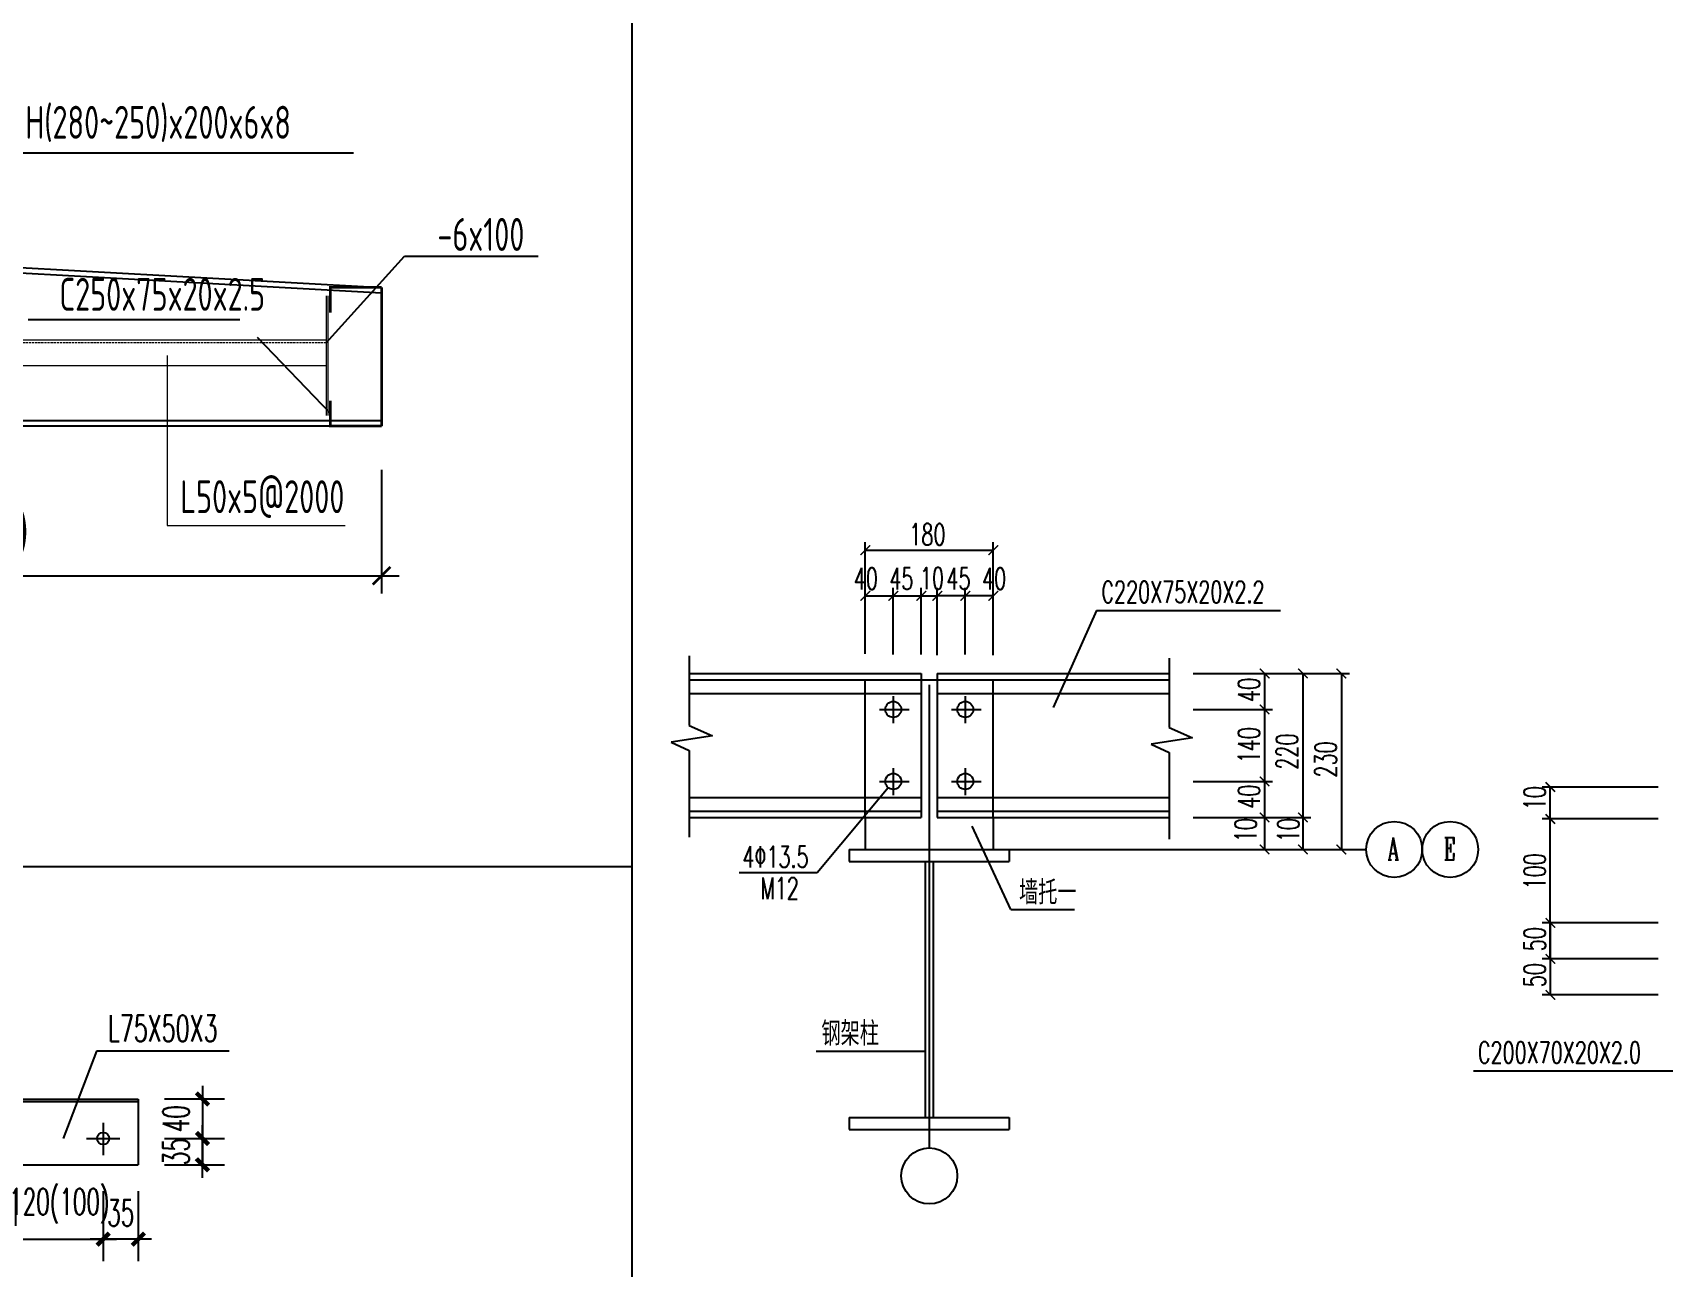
# Model space of a CAD drawing. Extents: x -307088 to 5640332, y -3541089 to -2181377.
# Drawn here: x 5521884 to 5549745, y -3459106 to -3438003 of the extents above; entities that cross this region are included whole.
import ezdxf
from ezdxf.enums import TextEntityAlignment as Align

# ---------------------------------------------------------------- set-up
doc = ezdxf.new("R2010")
doc.units = 0
doc.header["$LTSCALE"] = 100
doc.header["$MEASUREMENT"] = 0
for name, pattern in [('2', [1850, 1200, -300, 50, -300]), ('ACAD_ISO03W100', [30, 12, -18]), ('DASH', [0.35, 0.25, -0.1]), ('HIDDEN', [0.375, 0.25, -0.125]), ('HIDDENX2', [19.05, 12.7, -6.35])]:
    doc.linetypes.add(name, pattern=pattern)
doc.layers.get('0').update_dxf_attribs({"linetype": 'CONTINUOUS'})
doc.layers.get('DEFPOINTS').update_dxf_attribs({"linetype": 'CONTINUOUS'})
for name, color, linetype in [('10', 7, 'CONTINUOUS'), ('NUM', 7, 'CONTINUOUS'), ('PUB_DIM', 3, 'CONTINUOUS'), ('PUB_TEXT', 7, 'CONTINUOUS'), ('WINDOW_TEXT', 7, 'CONTINUOUS'), ('绿线', 3, 'CONTINUOUS'), ('轴线__点划线', 253, '2')]:
    doc.layers.add(name, color=color, linetype=linetype)
doc.layers.add('绿线（标线、刚架）', color=3, linetype='CONTINUOUS', lineweight=18)
doc.styles.add('_HZTXT', font='tssdeng.shx', dxfattribs={"width": 0.8, "bigfont": 'HZTXT.shx'})
doc.styles.add('_SIMPLEX1', font='SIMPLEX1.shx', dxfattribs={"width": 0.6})
doc.styles.add('DIM_FONT', font='SIMPLEX.shx', dxfattribs={"width": 0.6, "bigfont": 'hztxt.shx'})
doc.styles.add('FS', font='romanc.shx', dxfattribs={"width": 0.7, "height": 400, "bigfont": 'tssdchn.shx'})
doc.styles.get("Standard").update_dxf_attribs({"font": 'tssdeng.shx', "height": 3, "bigfont": 'tssdchn.shx'})
doc.styles.add('TSSD_DIMENSION', font='Tssdeng.shx', dxfattribs={"width": 0.7, "bigfont": 'hztxt.shx'})
doc.styles.add('TSSD_Norm', font='tssdeng.shx', dxfattribs={"width": 0.7, "bigfont": 'hztxt.shx'})
doc.dimstyles.new('DIMN', dxfattribs={"dimtxt": 300, "dimasz": 1, "dimexe": 250, "dimexo": 300, "dimgap": 150, "dimtad": 1, "dimdec": 0, "dimzin": 0, "dimdsep": 46, "dimtxsty": 'DIM_FONT', "dimblk": '_DIMX', "dimcen": 0, "dimdle": 100, "dimclrt": 7, "dimadec": 0, "dimazin": 0, "dimtfac": 1, "dimtdec": 0, "dimtix": 1, "dimtmove": 2, "dimatfit": 3, "dimldrblk": '_DIMX', "dimfxl": 1, "dimtolj": 1, "dimtzin": 0, "dimarcsym": 0})
doc.dimstyles.new('TSSD_20_200', dxfattribs={"dimtxt": 600, "dimasz": 200, "dimexe": 200, "dimexo": 500, "dimgap": 200, "dimtad": 1, "dimdec": 0, "dimlfac": 0.1, "dimzin": 0, "dimdsep": 46, "dimtxsty": 'TSSD_DIMENSION', "dimblk": 'ARCHTICK', "dimcen": 0, "dimdle": 200, "dimclrt": 7, "dimadec": 0, "dimazin": 0, "dimtfac": 1, "dimtdec": 0, "dimtix": 1, "dimtmove": 2, "dimatfit": 3, "dimfxl": 1, "dimtolj": 1, "dimtzin": 0, "dimarcsym": 0})

# ---------------------------------------------------------------- blocks, each defined once
blk = doc.blocks.new('_DIMX')
blk.add_line((-150, 0), (150, 0))
at = {"const_width": 50}
blk.add_lwpolyline([(-70, -70), (70, 70)], dxfattribs=at)
blk = doc.blocks.new('*D247')
at = {"layer": 'DEFPOINTS', "color": 0, "transparency": 16777216}
for p in [(5534637, -3564968), (5535637, -3564968), (5535637, -3565816)]:
    blk.add_point(p, dxfattribs=at)
at = {"layer": 'PUB_DIM', "color": 0, "lineweight": -2, "transparency": 16777216}
for p, q in [((5534637, -3565268), (5534637, -3566066)), ((5535637, -3565268), (5535637, -3566066)), ((5534636, -3565816), (5534635, -3565816)), ((5534637, -3565816), (5535637, -3565816)), ((5535638, -3565816), (5535639, -3565816))]:
    blk.add_line(p, q, dxfattribs=at)
blk.add_blockref('_DIMX', (5534637, -3565816), dxfattribs=at)
at = {"layer": 'PUB_DIM', "color": 0, "lineweight": -2, "transparency": 16777216, "rotation": 180}
blk.add_blockref('_DIMX', (5535637, -3565816), dxfattribs=at)
at = {"layer": 'PUB_DIM', "color": 7, "transparency": 16777216, "insert": (5535137, -3565438), "char_height": 300, "attachment_point": 5, "style": 'DIM_FONT'}
blk.add_mtext('\\A1;120(100)', dxfattribs=at)
blk = doc.blocks.new('*D248')
at = {"layer": 'DEFPOINTS', "color": 0, "transparency": 16777216}
for p in [(5535637, -3564968), (5536037, -3564968), (5535637, -3565816)]:
    blk.add_point(p, dxfattribs=at)
at = {"layer": 'PUB_DIM', "color": 0, "lineweight": -2, "transparency": 16777216}
for p, q in [((5535637, -3565268), (5535637, -3566066)), ((5536037, -3565268), (5536037, -3566066)), ((5535636, -3565816), (5535635, -3565816)), ((5536037, -3565816), (5535637, -3565816)), ((5536038, -3565816), (5536039, -3565816))]:
    blk.add_line(p, q, dxfattribs=at)
blk.add_blockref('_DIMX', (5535637, -3565816), dxfattribs=at)
at = {"layer": 'PUB_DIM', "color": 0, "lineweight": -2, "transparency": 16777216, "rotation": 180}
blk.add_blockref('_DIMX', (5536037, -3565816), dxfattribs=at)
at = {"layer": 'PUB_DIM', "color": 7, "transparency": 16777216, "insert": (5535837, -3565516), "char_height": 300, "attachment_point": 5, "style": 'DIM_FONT'}
blk.add_mtext('\\A1;35', dxfattribs=at)
blk = doc.blocks.new('*D250')
at = {"layer": 'DEFPOINTS', "color": 0, "transparency": 16777216}
for p in [(5536037, -3564218), (5536037, -3564668), (5536768, -3564668)]:
    blk.add_point(p, dxfattribs=at)
at = {"layer": 'PUB_DIM', "color": 0, "lineweight": -2, "transparency": 16777216}
for p, q in [((5536337, -3564218), (5537018, -3564218)), ((5536768, -3564217), (5536768, -3564216)), ((5536768, -3564218), (5536768, -3564668)), ((5536337, -3564668), (5537018, -3564668)), ((5536768, -3564669), (5536768, -3564670))]:
    blk.add_line(p, q, dxfattribs=at)
for p, rotation in [((5536768, -3564218), 270), ((5536768, -3564668), 90)]:
    blk.add_blockref('_DIMX', p, dxfattribs=dict(at, rotation=rotation))
at = {"layer": 'PUB_DIM', "color": 7, "transparency": 16777216, "insert": (5536468, -3564443), "char_height": 300, "attachment_point": 5, "rotation": 90, "style": 'DIM_FONT'}
blk.add_mtext('\\A1;40', dxfattribs=at)
blk = doc.blocks.new('*D249')
at = {"layer": 'DEFPOINTS', "color": 0, "transparency": 16777216}
for p in [(5536037, -3564668), (5536037, -3564968), (5536768, -3564968)]:
    blk.add_point(p, dxfattribs=at)
at = {"layer": 'PUB_DIM', "color": 0, "lineweight": -2, "transparency": 16777216}
for p, q in [((5536337, -3564668), (5537018, -3564668)), ((5536768, -3564667), (5536768, -3564666)), ((5536768, -3564668), (5536768, -3564968)), ((5536337, -3564968), (5537018, -3564968)), ((5536768, -3564969), (5536768, -3564970))]:
    blk.add_line(p, q, dxfattribs=at)
for p, rotation in [((5536768, -3564668), 270), ((5536768, -3564968), 90)]:
    blk.add_blockref('_DIMX', p, dxfattribs=dict(at, rotation=rotation))
at = {"layer": 'PUB_DIM', "color": 7, "transparency": 16777216, "insert": (5536468, -3564818), "char_height": 300, "attachment_point": 5, "rotation": 90, "style": 'DIM_FONT'}
blk.add_mtext('\\A1;35', dxfattribs=at)
blk = doc.blocks.new('_ARCHTICK')
at = {"color": 0, "linetype": 'ByBlock', "const_width": 0.15}
blk.add_lwpolyline([(-0.5, -0.5), (0.5, 0.5)], dxfattribs=at)
blk = doc.blocks.new('*D26')
at = {"layer": 'DEFPOINTS', "color": 0, "transparency": 16777216}
for p in [(4420190, -2352708), (4411112, -2353086), (4420190, -2354414)]:
    blk.add_point(p, dxfattribs=at)
at = {"layer": '绿线（标线、刚架）', "color": 0, "lineweight": -2, "transparency": 16777216}
for p, q in [((4420190, -2353208), (4420190, -2354614)), ((4411112, -2353586), (4411112, -2354614)), ((4410912, -2354414), (4420390, -2354414))]:
    blk.add_line(p, q, dxfattribs=at)
at = {"layer": '绿线（标线、刚架）', "color": 0, "lineweight": -2, "transparency": 16777216, "xscale": 200, "yscale": 200, "zscale": 200, "rotation": 180}
blk.add_blockref('_ARCHTICK', (4411112, -2354414), dxfattribs=at)
at = {"layer": '绿线（标线、刚架）', "color": 0, "lineweight": -2, "transparency": 16777216, "xscale": 200, "yscale": 200, "zscale": 200}
blk.add_blockref('_ARCHTICK', (4420190, -2354414), dxfattribs=at)
at = {"layer": '绿线（标线、刚架）', "color": 7, "transparency": 16777216, "insert": (4415651, -2353914), "char_height": 600, "attachment_point": 5, "style": 'TSSD_DIMENSION'}
blk.add_mtext('\\A1;1500', dxfattribs=at)
blk = doc.blocks.new('A$C1ED91D66')
at = {"layer": 'PUB_DIM'}
for p, q in [((24178.8, 4959.2), (23798.6, 3965.5)), ((25687.7, 4959.2), (24178.8, 4959.2))]:
    blk.add_line(p, q, dxfattribs=at)
at = {"layer": '绿线'}
for p, q in [((22854.4, 4415.5), (24654.4, 4415.5)), ((22854.4, 4385.5), (24654.4, 4385.5)), ((24654.4, 4415.5), (24654.4, 3665.5)), ((24254.4, 4144.4), (24254.4, 3776.4)), ((24065.4, 3965.5), (24443.5, 3965.5)), ((22854.4, 3665.5), (24654.4, 3665.5))]:
    blk.add_line(p, q, dxfattribs=at)
blk.add_circle((24254.4, 3965.5), 70, dxfattribs=at)
at = {"layer": 'PUB_TEXT', "lineweight": -3, "ltscale": 1.5, "style": 'DIM_FONT', "width": 0.618}
blk.add_text('L75X50X3', height=300, dxfattribs=at).set_placement((24309.8, 5069.1))
for tag, p in [('2', (17185.4, 5839.3)), ('3', (1029.9, 2025.3)), ('3', (11139.8, 2107.6))]:
    blk.add_attdef(tag, text='', height=300, dxfattribs=at).set_placement(p, align=Align.BOTTOM_RIGHT)
at = {"layer": 'PUB_DIM'}
for base, p1, p2, angle, text, picture, middle in [((25385.4, 3965.5), (24654.4, 4415.5), (24654.4, 3965.5), 90, '40', '*D250', (25085.4, 4190.5)), ((25385.4, 3665.5), (24654.4, 3965.5), (24654.4, 3665.5), 90, '35', '*D249', (25085.4, 3815.5)), ((24254.4, 2817.6), (24654.4, 3665.5), (24254.4, 3665.5), 180, '35', '*D248', (24454.4, 3117.6))]:
    dim = blk.add_linear_dim(base=base, p1=p1, p2=p2, angle=angle, text=text, dimstyle='DIMN', dxfattribs=at)
    dim.commit()
    dim.dimension.update_dxf_attribs({"geometry": picture, "text_midpoint": middle, "insert": (-5511382.3, 3568633.9)})
dim = blk.add_linear_dim(base=(24254.4, 2817.6), p1=(23254.4, 3665.5), p2=(24254.4, 3665.5), text='120(100)', dimstyle='DIMN', dxfattribs=at)
dim.commit()
dim.dimension.update_dxf_attribs({"geometry": '*D247', "text_midpoint": (23754.4, 3196.2), "insert": (-5511382.3, 3568633.9)})
blk = doc.blocks.new('A$C2F090C66')
for p, q in [((4644, 7001.4), (5218.7, 7550.6)), ((4642.2, 7408.1), (4644, 7001.4)), ((4519.3, 5288.3), (7419.9, 5288.3)), ((8469, 5316.9), (10880.5, 5316.9)), ((8233.1, 0), (6546.6, 0))]:
    blk.add_line(p, q)
at = {"color": 3, "ltscale": 100}
for p, q in [((700, 7345.7), (700, 1338.4)), ((816.7, 7345.7), (816.7, 1338.4)), ((3299.1, 7345.7), (3299.1, 1338.4)), ((3415.8, 7345.7), (3415.8, 1338.4)), ((7742.1, 7216.1), (12174.2, 7216.1)), ((7742.1, 5543), (7742.1, 7216.1)), ((3415.8, 6177.3), (816.7, 6177.3)), ((1397.8, 6298), (1397.8, 3261.4)), ((3415.8, 6177.3), (12494, 5682.1)), ((3415.8, 6119), (816.7, 6119)), ((3415.8, 6119), (12494, 5620.6)), ((11863.2, 5049.1), (12756.3, 6036.6)), ((12756.3, 6036.6), (14277.1, 6036.6)), ((12494, 5682.1), (12494, 4102.2)), ((3299.1, 4160.5), (816.7, 4160.5)), ((3299.1, 4102.2), (816.7, 4102.2)), ((5464.8, 4160.5), (3415.8, 4160.5)), ((5464.8, 4102.2), (3415.8, 4102.2)), ((12494, 4160.5), (5155.3, 4160.5)), ((12494, 4102.2), (5155.3, 4102.2)), ((1397.8, 3261.4), (2832.6, 3261.4))]:
    blk.add_line(p, q, dxfattribs=at)
at = {"color": 0, "linetype": 'ACAD_ISO03W100'}
for p, q in [((3640.3, 4551.1), (4519.3, 5288.3)), ((11910.7, 4245.8), (10880.5, 5316.9))]:
    blk.add_line(p, q, dxfattribs=at)
for points in [[(0, 7345.7), (1936.3, 7345.7), (2023.6, 7695.7), (2199, 6995.6), (2286.3, 7345.7), (4115.8, 7345.7)], [(3415.8, 5557.7), (4210.4, 7001.4), (5150, 7001.4)], [(0, 1338.4), (1870.9, 1338.4), (1958.2, 1688.5), (2133.7, 988.4), (2220.9, 1338.4), (4115.8, 1338.4)]]:
    blk.add_lwpolyline(points)
at = {"color": 0, "linetype": 'ACAD_ISO03W100', "const_width": 33.3}
for points in [[(1317.4, 6063.1), (1483.7, 6222.7)], [(1317.4, 4046.3), (1483.7, 4205.9)]]:
    blk.add_lwpolyline(points, dxfattribs=at)
at = {"color": 3, "ltscale": 100, "const_width": 29.2}
for points in [[(4419.7, 5484.3), (4419.7, 5771.5), (3640.3, 5771.5), (3640.3, 4102.2), (4419.7, 4102.2), (4419.7, 4389.4)], [(12494, 5682.1), (11910.7, 5682.1), (11910.7, 5394.9)], [(12494, 5682.1), (12494, 4102.2)], [(12494, 4102.2), (11910.7, 4102.2), (11910.7, 4389.4)]]:
    blk.add_lwpolyline(points, dxfattribs=at)
at = {"const_width": 93.7}
blk.add_lwpolyline([(8233.1, 94.8), (6546.6, 94.8)], dxfattribs=at)
at = {"layer": '绿线（标线、刚架）'}
for p, q in [((11863.2, 5585.6), (11863.2, 4221.4)), ((11882.3, 5585.6), (11882.3, 4221.4)), ((11863.2, 5081.9), (3640.3, 5081.9)), ((10052.4, 4906.9), (10052.4, 2967.2)), ((11863.2, 4787.6), (3640.3, 4787.6)), ((10052.4, 2967.2), (12079.3, 2967.2))]:
    blk.add_line(p, q, dxfattribs=at)
at = {"layer": '绿线（标线、刚架）', "linetype": 'DASH'}
blk.add_line((11863.2, 5049.1), (3640.3, 5049.1), dxfattribs=at)
at = {"style": 'DIM_FONT', "width": 0.8}
blk.add_text('-10', height=250, dxfattribs=at).set_placement((2180.4, 3370.1), align=Align.CENTER)
at = {"color": 4, "ltscale": 2, "width": 0.7}
blk.add_text('加劲肋', height=291.67, dxfattribs=at).set_placement((2180.4, 2950.3), align=Align.CENTER)
at = {"layer": 'NUM', "style": 'TSSD_Norm', "width": 0.7}
blk.add_text('D-D', height=750, dxfattribs=at).set_placement((6771.8, 329))
at = {"layer": 'PUB_TEXT', "ltscale": 1000, "width": 0.7}
for s, p in [('45%%d', (4900.3, 7975.6)), ('2', (4868, 7598)), ('H(280~250)x200x6x8', (9948.2, 7562.3)), ('C250x75x20x2.5', (9995.4, 5602.3)), ('C280x80x20x3.0', (5907.8, 5568.7)), ('L50x5@2000', (11135.3, 3296.7))]:
    blk.add_text(s, height=375, dxfattribs=at).set_placement(p, align=Align.MIDDLE_CENTER)
blk.add_text('-6x100', height=375, dxfattribs=at).set_placement((13624.9, 6097.3), align=Align.CENTER)
at = {"layer": '绿线（标线、刚架）'}
dim = blk.add_linear_dim(base=(12494, 2396), p1=(3415.8, 3723.9), p2=(12494, 4102.2), text='1500', dimstyle='TSSD_20_200', dxfattribs=at)
dim.commit()
dim.dimension.update_dxf_attribs({"geometry": '*D26', "text_midpoint": (7954.9, 2896), "insert": (-4407696.1, 2356809.8)})

msp = doc.modelspace()

# ---------------------------------------------------------------- linework, layer by layer
at = {"color": 3, "linetype": 'ByBlock'}
for p, q in [((5536110.2, -3448493.2), (5536110.2, -3446709.9)), ((5538297.2, -3448640.6), (5538297.2, -3446709.9)), ((5536110.2, -3446846.6), (5538297.2, -3446846.6)), ((5536110.2, -3448618.2), (5536110.2, -3447491.1)), ((5536588.6, -3448629.2), (5536588.6, -3447491.1)), ((5536588.6, -3448629.2), (5536588.6, -3447491.1)), ((5537067, -3448629.2), (5537067, -3447491.1)), ((5537067, -3448629.2), (5537067, -3447491.1)), ((5537340.3, -3448629.2), (5537340.3, -3447491.1)), ((5537340.3, -3448640.6), (5537340.3, -3447491.1)), ((5537818.8, -3448629.2), (5537818.8, -3447491.1)), ((5537818.8, -3448629.2), (5537818.8, -3447491.1)), ((5538297.2, -3448640.6), (5538297.2, -3447491.1)), ((5536110.2, -3447627.8), (5536588.6, -3447627.8)), ((5536588.6, -3447627.8), (5537067, -3447627.8)), ((5537067, -3447627.8), (5537340.3, -3447627.8)), ((5537818.8, -3447627.8), (5537340.3, -3447627.8)), ((5538297.2, -3447627.8), (5537818.8, -3447627.8)), ((5541714.3, -3448955.9), (5543068.6, -3448955.9)), ((5542699.5, -3448955.9), (5543722.7, -3448955.9)), ((5542931.9, -3448955.9), (5542931.9, -3449571)), ((5543586, -3448955.9), (5543586, -3451416.2)), ((5543721.9, -3448955.9), (5544380.8, -3448955.9)), ((5544244.1, -3448955.9), (5544244.1, -3451963)), ((5541714.3, -3449571), (5543068.6, -3449571)), ((5541720.1, -3449571), (5543068.6, -3449571)), ((5542931.9, -3449571), (5542931.9, -3450801.1)), ((5541714.3, -3450801.1), (5543068.6, -3450801.1)), ((5541720.1, -3450801.1), (5543068.6, -3450801.1)), ((5542931.9, -3450801.1), (5542931.9, -3451416.2)), ((5549658.1, -3450895.9), (5547677, -3450895.9)), ((5547813.7, -3451442.6), (5547813.7, -3450895.9)), ((5541714.3, -3451416.2), (5543068.6, -3451416.2)), ((5541714.3, -3451416.2), (5543068.6, -3451416.2)), ((5542699.5, -3451416.2), (5543722.7, -3451416.2)), ((5542732.8, -3451416.2), (5543722.7, -3451416.2)), ((5542931.9, -3451416.2), (5542931.9, -3451963)), ((5543586, -3451416.2), (5543586, -3451963)), ((5549658.1, -3451442.6), (5547677, -3451442.6)), ((5549658.1, -3451442.6), (5547677, -3451442.6)), ((5547813.7, -3453834.7), (5547813.7, -3451442.6)), ((5541674.2, -3451963), (5543722.7, -3451963)), ((5541674.2, -3451963), (5543068.6, -3451963)), ((5541793.3, -3451963), (5544380.8, -3451963)), ((5549658.1, -3453219.6), (5547677, -3453219.6)), ((5547813.7, -3453219.6), (5547813.7, -3453834.7)), ((5549658.1, -3453834.7), (5547677, -3453834.7)), ((5549658.1, -3453834.7), (5547677, -3453834.7)), ((5549658.1, -3453834.7), (5547677, -3453834.7)), ((5547813.7, -3453834.7), (5547813.7, -3454449.8)), ((5549658.1, -3454449.8), (5547677, -3454449.8))]:
    msp.add_line(p, q, dxfattribs=at)
at = {"color": 3, "linetype": 'Continuous', "ltscale": 50}
for p, q in [((5540061.9, -3447878.6), (5539317.3, -3449536.6)), ((5540061.9, -3447878.6), (5543202.7, -3447878.6)), ((5533103, -3448656.7), (5533103, -3449842.7)), ((5541304.3, -3448691.4), (5541304.3, -3449877.5)), ((5533103, -3448955.9), (5537067, -3448955.9)), ((5537067, -3448955.9), (5537067, -3451416.2)), ((5537340.3, -3448955.9), (5541304.3, -3448955.9)), ((5537340.3, -3448955.9), (5537340.3, -3451416.2)), ((5533103, -3449297.6), (5537067, -3449297.6)), ((5536588.6, -3449345.3), (5536588.6, -3449805.3)), ((5537340.3, -3449297.6), (5541304.3, -3449297.6)), ((5537818.8, -3449345.3), (5537818.8, -3449805.3)), ((5536353.9, -3449571), (5536859.9, -3449571)), ((5537584, -3449571), (5538090.1, -3449571)), ((5533496.7, -3450023.4), (5532792.4, -3450129.1)), ((5533103, -3449842.7), (5533496.7, -3450023.4)), ((5541697.9, -3450058.1), (5540993.6, -3450163.9)), ((5541304.3, -3449877.5), (5541697.9, -3450058.1)), ((5532792.4, -3450129.1), (5533103, -3450273.1)), ((5533103, -3450273.1), (5533103, -3451753)), ((5540993.6, -3450163.9), (5541304.3, -3450307.8)), ((5541304.3, -3450307.8), (5541304.3, -3451787.7)), ((5536588.6, -3450575.5), (5536588.6, -3451035.5)), ((5537818.8, -3450575.5), (5537818.8, -3451035.5)), ((5536353.9, -3450801.1), (5536859.9, -3450801.1)), ((5537584, -3450801.1), (5538090.1, -3450801.1)), ((5533103, -3451074.5), (5537067, -3451074.5)), ((5535290.3, -3452359), (5536501.1, -3450906.1)), ((5537340.3, -3451074.5), (5541304.3, -3451074.5)), ((5533103, -3451416.2), (5537067, -3451416.2)), ((5536110.2, -3451416.2), (5536110.2, -3451963)), ((5537340.3, -3451416.2), (5541304.3, -3451416.2)), ((5538297.2, -3451416.2), (5538297.2, -3451963)), ((5538596.2, -3452991.6), (5537935.3, -3451567.3)), ((5535836.8, -3451963), (5538570.5, -3451963)), ((5535836.8, -3451963), (5535836.8, -3452168)), ((5538570.5, -3451963), (5538570.5, -3452168)), ((5535836.8, -3452168), (5538570.5, -3452168)), ((5537135.3, -3452168), (5537135.3, -3456542)), ((5537272, -3452168), (5537272, -3456542)), ((5538596.2, -3452991.6), (5539684.7, -3452991.6)), ((5535273.3, -3455412.5), (5537135.3, -3455412.5)), ((5546500.7, -3455748.1), (5550725.4, -3455748.1)), ((5535836.8, -3456542), (5538570.5, -3456542)), ((5535836.8, -3456542), (5535836.8, -3456747)), ((5538570.5, -3456542), (5538570.5, -3456747)), ((5535836.8, -3456747), (5538570.5, -3456747))]:
    msp.add_line(p, q, dxfattribs=at)
at = {"linetype": 'HIDDEN', "ltscale": 1000}
for p, q in [((5533103, -3449065.2), (5537197.4, -3449065.2)), ((5537197.4, -3449065.2), (5541304.3, -3449065.2)), ((5533103, -3451306.9), (5537067, -3451306.9)), ((5537340.3, -3451306.9), (5541304.3, -3451306.9))]:
    msp.add_line(p, q, dxfattribs=at)
at = {"color": 3, "linetype": 'HIDDENX2', "ltscale": 30}
for p, q in [((5536110.2, -3451416.2), (5536110.2, -3449065.2)), ((5538297.2, -3451416.2), (5538297.2, -3449065.2))]:
    msp.add_line(p, q, dxfattribs=at)
at = {"color": 3}
msp.add_line((5533954.8, -3452359), (5535290.3, -3452359), dxfattribs=at)
at = {"color": 0, "linetype": 'ByBlock', "const_width": 24.6}
for points in [[(5536192.2, -3446764.5), (5536028.1, -3446928.6)], [(5538215.1, -3446928.6), (5538379.2, -3446764.5)], [(5536192.2, -3447545.8), (5536028.1, -3447709.8)], [(5536506.6, -3447709.8), (5536670.6, -3447545.8)], [(5536670.6, -3447545.8), (5536506.6, -3447709.8)], [(5537149, -3447545.8), (5536985, -3447709.8)], [(5536985, -3447709.8), (5537149, -3447545.8)], [(5537258.3, -3447709.8), (5537422.4, -3447545.8)], [(5537422.4, -3447545.8), (5537258.3, -3447709.8)], [(5537900.8, -3447545.8), (5537736.7, -3447709.8)], [(5537736.7, -3447709.8), (5537900.8, -3447545.8)], [(5538215.1, -3447709.8), (5538379.2, -3447545.8)], [(5543013.9, -3449037.9), (5542849.9, -3448873.8)], [(5543668, -3449037.9), (5543504, -3448873.8)], [(5544326.1, -3449037.9), (5544162.1, -3448873.8)], [(5542849.9, -3449488.9), (5543013.9, -3449653)], [(5543013.9, -3449653), (5542849.9, -3449488.9)], [(5543013.9, -3450883.2), (5542849.9, -3450719.1)], [(5542849.9, -3450719.1), (5543013.9, -3450883.2)], [(5547895.7, -3450977.9), (5547731.6, -3450813.9)], [(5542849.9, -3451334.2), (5543013.9, -3451498.2)], [(5543013.9, -3451498.2), (5542849.9, -3451334.2)], [(5543668, -3451498.2), (5543504, -3451334.2)], [(5543504, -3451334.2), (5543668, -3451498.2)], [(5547895.7, -3451524.6), (5547731.6, -3451360.6)], [(5547731.6, -3451360.6), (5547895.7, -3451524.6)], [(5542849.9, -3451881), (5543013.9, -3452045)], [(5543504, -3451881), (5543668, -3452045)], [(5544162.1, -3451881), (5544326.1, -3452045)], [(5547895.7, -3453301.6), (5547731.6, -3453137.6)], [(5547731.6, -3453752.6), (5547895.7, -3453916.7)], [(5547731.6, -3453752.6), (5547895.7, -3453916.7)], [(5547895.7, -3453916.7), (5547731.6, -3453752.6)], [(5547731.6, -3454367.7), (5547895.7, -3454531.8)]]:
    msp.add_lwpolyline(points, dxfattribs=at)
at = {"color": 3, "linetype": 'Continuous', "ltscale": 50}
for centre in [(5536588.6, -3449571), (5537818.8, -3449571), (5536588.6, -3450801.1), (5537818.8, -3450801.1)]:
    msp.add_circle(centre, 136.7, dxfattribs=at)
at = {"color": 3, "ltscale": 50}
for centre in [(5545146.3, -3451963), (5546103.2, -3451963), (5537203.7, -3457542.4)]:
    msp.add_circle(centre, 478.4, dxfattribs=at)
at = {"layer": 'DEFPOINTS', "color": 3, "linetype": 'ByBlock'}
for p in [(5538297.2, -3446846.6), (5536588.6, -3447627.8), (5537067, -3447627.8), (5537340.3, -3447627.8), (5537340.3, -3447627.8), (5537818.8, -3447627.8), (5536110.2, -3448026.9), (5537340.3, -3448955.9), (5538297.2, -3448955.9), (5538297.2, -3448955.9), (5541304.3, -3448955.9), (5542289.4, -3448955.9), (5543311.8, -3448955.9), (5536110.2, -3449345.3), (5536588.6, -3449229.6), (5536588.6, -3449229.6), (5537067, -3449229.6), (5537067, -3449229.6), (5537340.3, -3449229.6), (5537818.8, -3449229.6), (5537818.8, -3449229.6), (5538090.1, -3449571), (5541304.3, -3449571), (5542931.9, -3449571), (5542931.9, -3450247.5), (5542931.9, -3450247.5), (5538090.1, -3450801.1), (5541304.3, -3450801.1), (5542931.9, -3450801.1), (5547813.7, -3450895.9), (5541304.3, -3451416.2), (5541304.3, -3451416.2), (5542289.4, -3451416.2), (5542322.7, -3451416.2), (5542931.9, -3451416.2), (5543586, -3451416.2), (5547813.7, -3451442.6), (5542931.9, -3451963), (5543586, -3451963), (5544244.1, -3451963), (5547813.7, -3453834.7), (5547813.7, -3454449.8)]:
    msp.add_point(p, dxfattribs=at)
at = {"layer": 'WINDOW_TEXT', "color": 6}
for points in [[(5532123.3, -3437013.5), (5532123.3, -3474589.1)], [(5483326.3, -3452253.8), (5532123.3, -3452253.8)]]:
    msp.add_lwpolyline(points, dxfattribs=at)
at = {"layer": '轴线__点划线'}
for p, q in [((5537203.7, -3449152.3), (5537203.7, -3457064)), ((5536330.9, -3451963), (5544667.9, -3451963))]:
    msp.add_line(p, q, dxfattribs=at)

# ---------------------------------------------------------------- block references
at = {"layer": '10', "xscale": 1.5, "yscale": 1.5, "zscale": 1.5}
msp.add_blockref('A$C2F090C66', (5509105.4, -3450879.9), dxfattribs=at)
at = {"layer": 'WINDOW_TEXT', "xscale": 1.5, "yscale": 1.5, "zscale": 1.5}
msp.add_blockref('A$C1ED91D66', (5486707.7, -3462851.2), dxfattribs=at)

# ---------------------------------------------------------------- texts
at = {"color": 3}
for s, height, style, width, p in [('180', 369.06, '_SIMPLEX1', 0.65, (5536863.1, -3446764.5)), ('40', 369.06, '_SIMPLEX1', 0.65, (5535914.2, -3447520.2)), ('45', 369.06, '_SIMPLEX1', 0.65, (5536519.2, -3447520.2)), ('10', 369.06, '_SIMPLEX1', 0.65, (5537043.8, -3447513.4)), ('45', 369.06, '_SIMPLEX1', 0.65, (5537497.3, -3447520.2)), ('40', 369.06, '_SIMPLEX1', 0.65, (5538105.2, -3447520.2)), ('C220X75X20X2.2  ', 369.056, '_SIMPLEX1', 0.65, (5540143.7, -3447747.9)), ('4\x8213.5', 369.06, '_SIMPLEX1', 0.65, (5534010.3, -3452273.4)), ('M12', 369.06, '_SIMPLEX1', 0.65, (5534317.3, -3452811.9)), ('墙托一', 410.06, '_HZTXT', 0.8, (5538735.7, -3452903.5)), ('钢架柱', 410.06, '_HZTXT', 0.8, (5535359.6, -3455315.5)), ('C200X70X20X2.0', 369.056, '_SIMPLEX1', 0.65, (5546576.1, -3455617.3))]:
    msp.add_text(s, height=height, dxfattribs=dict(at, style=style, width=width)).set_placement(p)
at = {"color": 3, "style": '_SIMPLEX1', "width": 0.65}
for s, p in [('40', (5542849.9, -3449440.6)), ('140', (5542849.9, -3450489.4)), ('220', (5543500.4, -3450599.7)), ('230', (5544162.1, -3450733.3)), ('40', (5542849.9, -3451266.3)), ('10', (5547731.6, -3451292.4)), ('10', (5542791.8, -3451840.2)), ('10', (5543524.2, -3451840.2)), ('100', (5547731.6, -3452645.9)), ('50', (5547731.6, -3453702.6)), ('50', (5547731.6, -3454317.7))]:
    msp.add_text(s, height=369.06, rotation=90, dxfattribs=at).set_placement(p)
at = {"color": 3, "ltscale": 50, "style": 'FS', "width": 0.6}
for s, p in [('A', (5545032.8, -3452142.8)), ('E', (5545989.6, -3452142.8))]:
    msp.add_text(s, height=382.7, dxfattribs=at).set_placement(p)

doc.saveas('drawing.dxf')
